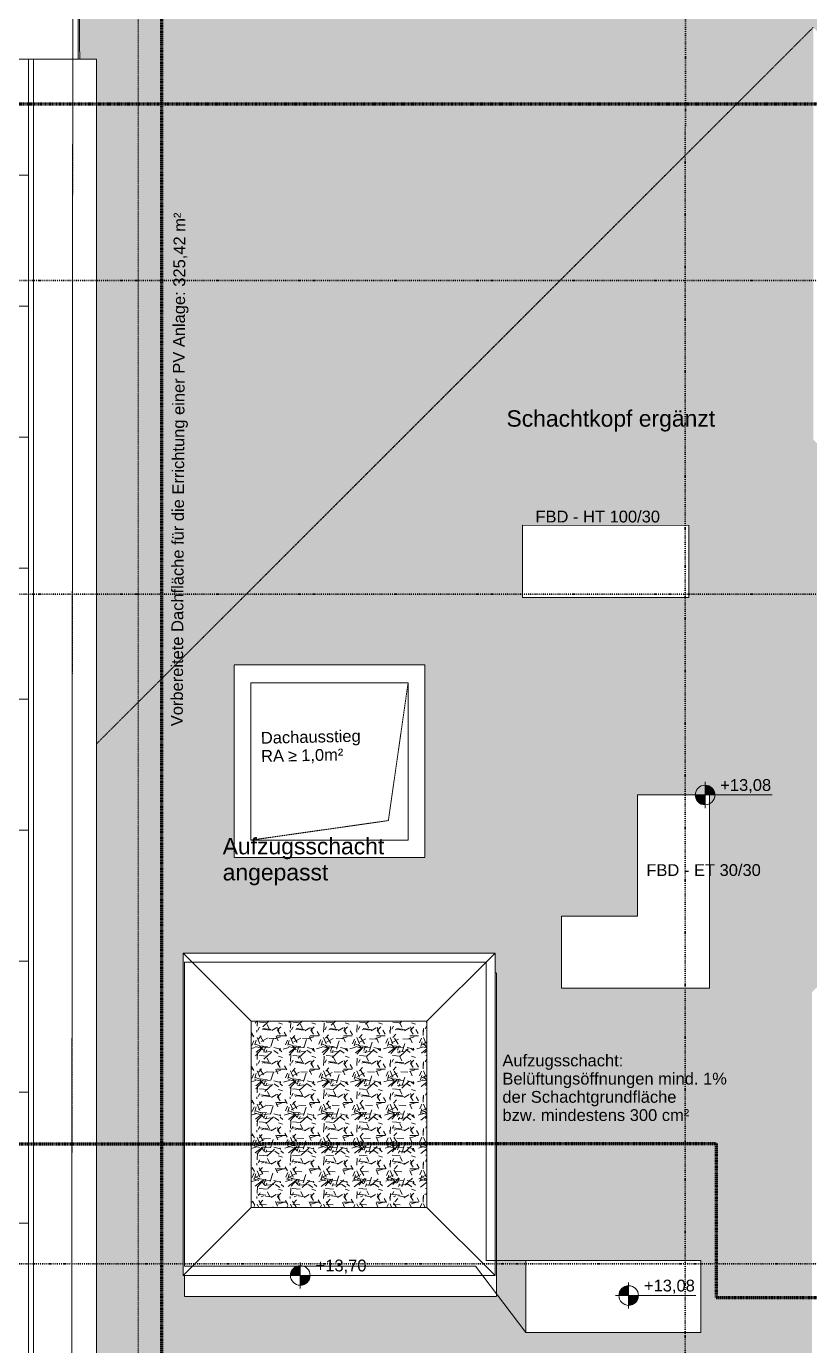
# Model space of a CAD drawing. Header units: millimetres. Extents: x -19192 to 21049, y -24519 to 21210.
# Drawn here: x -3794 to 2182, y -13932 to -3864 of the extents above; entities that cross this region are included whole.
import ezdxf

# ---------------------------------------------------------------- set-up
doc = ezdxf.new("R2010")
doc.units = ezdxf.units.MM
for name, pattern in [('Achse', [0.009, 0.005, -0.002, 0, -0.002]), ('Strich Punkt Mittel', [0.015875, 0.00635, -0.004763, 0, -0.004763]), ('Strichpunkt', [0.01053, 0.005, -0.0025, 0.00053, -0.0025]), ('Verdeckt', [0.003, 0.002, -0.001]), ('Verdeckt Unten', [0.005, 0.003, -0.002])]:
    doc.linetypes.add(name, pattern=pattern)
for name, color, linetype, lineweight in [('A-ROOF-PATT', 132, 'Continuous', 13), ('A_2D', 7, 'Continuous', 13), ('A_Beschriftung_', 7, 'Continuous', 9), ('A_Dach', 7, 'Continuous', 13), ('A_Decken', 8, 'Continuous', 13), ('A_Durchbruch_', 7, 'Continuous', 5), ('A_Durchbruch_Projektion', 8, 'Verdeckt', 5), ('A_Gelaender', 7, 'Continuous', 13), ('A_Raeume', 7, 'Continuous', 13), ('A_Raeume_', 7, 'Continuous', 5), ('A_Raster_', 1, 'Continuous', 9), ('A_Waende', 7, 'Continuous', 13), ('G-ANNO-DIMS_', 111, 'Continuous', 9), ('G-ANNO-REVC-IDEN_', 71, 'Continuous', 9), ('G-ANNO-SYMB_', 111, 'Continuous', 9), ('Text', 250, 'Continuous', 9)]:
    doc.layers.add(name, color=color, linetype=linetype, lineweight=lineweight)
doc.styles.add('Arial_1', font='arial.ttf', dxfattribs={"height": 0.09})
doc.styles.add('Arial_5', font='arial.ttf', dxfattribs={"height": 0.125})

# ---------------------------------------------------------------- blocks, each defined once
blk = doc.blocks.new('Basiswand _ Attika_BLE_0340_0100 - ___-7441165-263_PP_DDS_BT2')
at = {"layer": 'A_Waende'}
for p, q in [((-29.589, 64.113), (-23.226, 79.368)), ((-23.226, 79.368), (-23.193, 79.354)), ((-23.19, 79.353), (-22.746, 79.168)), ((-28.894, 64.429), (-22.746, 79.168))]:
    blk.add_line(p, q, dxfattribs=at)
blk = doc.blocks.new('Basiswand _ Attika_BLE_0340_0100 - ___-7441164-263_PP_DDS_BT2')
at = {"layer": 'A_Waende'}
blk.add_line((-22.876, 79.222), (-22.783, 79.184), dxfattribs=at)
blk = doc.blocks.new('Basiswand _ Attika_BLE_0340_0100 - ___-7443654-263_PP_DDS_BT2')
at = {"layer": 'A_Waende'}
for p, q in [((-25.71, 70.346), (-25.03, 70.626)), ((-23.793, 70.11), (-25.03, 70.626)), ((-23.513, 69.43), (-25.71, 70.346)), ((-23.793, 70.11), (-23.513, 69.43))]:
    blk.add_line(p, q, dxfattribs=at)
blk = doc.blocks.new('Basiswand _ Attika_BLE_0340_0100 - ___-7443747-263_PP_DDS_BT2')
at = {"layer": 'A_Waende'}
for p, q in [((-22.567, 71.701), (-23.513, 69.43)), ((-23.247, 71.421), (-22.567, 71.701)), ((-23.247, 71.421), (-23.793, 70.11)), ((-23.513, 69.43), (-23.793, 70.11))]:
    blk.add_line(p, q, dxfattribs=at)
blk = doc.blocks.new('Basiswand _ Attika_BLE_0340_0100 - ___-7443803-263_PP_DDS_BT2')
at = {"layer": 'A_Waende'}
for p, q in [((-24.483, 71.937), (-24.763, 72.617)), ((-24.763, 72.617), (-22.567, 71.701)), ((-24.483, 71.937), (-23.247, 71.421)), ((-22.567, 71.701), (-23.247, 71.421))]:
    blk.add_line(p, q, dxfattribs=at)
blk = doc.blocks.new('Basiswand _ Attika_BLE_0340_0100 - ___-7443969-263_PP_DDS_BT2')
at = {"layer": 'A_Waende'}
for p, q in [((-25.71, 70.346), (-24.763, 72.617)), ((-24.763, 72.617), (-24.483, 71.937)), ((-25.03, 70.626), (-24.483, 71.937)), ((-25.03, 70.626), (-25.71, 70.346))]:
    blk.add_line(p, q, dxfattribs=at)
blk = doc.blocks.new('Symbol_Schatten_Verdeckt_unten_LiKu - Bodendurchbruch_Schatten_Verdeckt_unten-7597091-263_PP_DDS_BT2')
at = {"layer": 'A_Durchbruch_Projektion'}
for p, q in [((-0.45, 0.45), (0.6, 0.6)), ((-0.6, -0.6), (-0.45, 0.45))]:
    blk.add_line(p, q, dxfattribs=at)
blk = doc.blocks.new('Symbol_Schatten_LiKu - Bodendurchbruch_Schatten-7597092-263_PP_DDS_BT2')
at = {"layer": 'A_2D'}
for p, q in [((-0.6, -0.6), (-0.6, 0.6)), ((-0.6, 0.6), (0.6, 0.6)), ((0.6, 0.6), (0.6, -0.6)), ((0.6, -0.6), (-0.6, -0.6))]:
    blk.add_line(p, q, dxfattribs=at)
at = {"layer": 'A_Durchbruch_'}
for p, q in [((0.6, 0.6), (-0.6, 0.6)), ((-0.6, 0.6), (-0.6, -0.6)), ((0.6, -0.6), (0.6, 0.6)), ((-0.6, -0.6), (0.6, -0.6))]:
    blk.add_line(p, q, dxfattribs=at)
blk = doc.blocks.new('Symbol_Schatten_LiKu - Bodendurchbruch_Schatten-V37-263_PP_DDS_BT2')
at = {"layer": 'A_2D'}
for p, q in [((0.6, 0.6), (0.6, -0.6)), ((0.6, -0.6), (-0.6, -0.6))]:
    blk.add_line(p, q, dxfattribs=at)
at = {"layer": 'A_Durchbruch_'}
for p, q in [((0.6, -0.6), (0.6, 0.6)), ((-0.6, -0.6), (0.6, -0.6))]:
    blk.add_line(p, q, dxfattribs=at)
blk = doc.blocks.new('Basiswand _ Attika_BLE_0340_0100 - ___-9838003-263_PP_DDS_BT2')
at = {"layer": 'A_Waende'}
for p, q in [((-20.504, 86.259), (-23.355, 79.422)), ((-20.504, 86.259), (-20.375, 86.205)), ((-20.024, 86.058), (-22.876, 79.222)), ((-23.196, 79.356), (-23.355, 79.422)), ((-22.876, 79.222), (-23.189, 79.353))]:
    blk.add_line(p, q, dxfattribs=at)
blk = doc.blocks.new('Typ des oberen Holms - Oberer Geländerholm_Innen_-10061031-263_PP_DDS_BT2')
at = {"layer": 'A_Gelaender', "lineweight": 5}
for p, q in [((-25.257, 80.214), (-22.405, 87.052)), ((-22.359, 87.032), (-25.211, 80.196)), ((-22.405, 87.052), (-22.359, 87.032)), ((-25.22, 80.199), (-25.257, 80.214))]:
    blk.add_line(p, q, dxfattribs=at)
blk = doc.blocks.new('Typ des oberen Holms - Oberer Geländerholm_Innen_-V43-263_PP_DDS_BT2')
at = {"layer": 'A_Gelaender', "lineweight": 5}
for p, q in [((-22.405, 87.052), (-25.257, 80.214)), ((-22.359, 87.032), (-25.211, 80.196)), ((-22.359, 87.032), (-22.405, 87.052)), ((-25.22, 80.199), (-25.257, 80.214))]:
    blk.add_line(p, q, dxfattribs=at)
blk = doc.blocks.new('Höhenkoten - 018-55641-263_PP_DDS_BT2')
at = {"layer": 'G-ANNO-DIMS_'}
h = blk.add_hatch(color=256, dxfattribs=at)
edge = h.paths.add_edge_path()
edge.add_line((0, 0), (0, -0.0015))
edge.add_arc((0, 0), 0.0015, 180, 270, ccw=False)
edge.add_line((-0.0015, 0), (0, 0))
h = blk.add_hatch(color=256, dxfattribs=at)
edge = h.paths.add_edge_path()
edge.add_line((0, 0), (0, 0.0015))
edge.add_arc((0, 0), 0.0015, 0, 90, ccw=False)
edge.add_line((0.0015, 0), (0, 0))
for p, q in [((-0.002, 0), (0.01024, 0)), ((0, 0), (0, 0.002)), ((0, 0), (0, -0.002))]:
    blk.add_line(p, q, dxfattribs=at)
blk.add_circle((0, 0), 0.0015, dxfattribs=at)
blk = doc.blocks.new('654654654')
at = {"layer": 'A-ROOF-PATT', "lineweight": 5, "true_color": 0x636466}
h = blk.add_hatch(dxfattribs=at)
h.set_pattern_fill('FP_6', color=251, style=0, pattern_type=2)
h.set_pattern_definition([(228.007, (0.18288, 0.28851), (-2.0318916186, -2.2854183216), [0.03417, -3.383]), (184.969, (0.16002, 0.26312), (3.0484561691, 0.2540019391), [0.05864, -5.805]), (132.516, (0.1016, 0.25804), (2.5403073697, -2.7937891523), [0.04134, -4.093]), (267.273, (0.00254, 0.19455), (0.253996185, 5.0786668393), [0.05339, -5.286]), (292.838, (0, 0.14122), (-1.2698527249, 3.0470029274), [0.05235, -5.183]), (357.274, (0.02032, 0.09297), (-5.07967014, 0.2539551053), [0.0534, -5.287]), (37.689, (0.07366, 0.09043), (-3.3023081407, -2.5397638277), [0.07061, -6.991]), (72.252, (0.12954, 0.1336), (1.778005175, 5.5869097272), [0.06666, -6.599]), (121.435, (0.14986, 0.19709), (-2.0322483687, 3.3017026713), [0.05357, -5.304]), (175.237, (0.12192, 0.2428), (2.793562267, -0.253928434), [0.06117, -2.997]), (222.392, (0.06096, 0.24788), (-3.04766884196, -2.7931589737), [0.0791, -7.831]), (138.82, (0.254, 0.19201), (-1.777671267, 1.5233964025), [0.027, -2.673]), (171.471, (0.23368, 0.20979), (3.3021888525, -0.5079247348), [0.05137, -5.085]), (224.994, (0.18288, 0.2174), (1.7e-06, -0.25395033), [0.03592, -0.32326]), (203.194, (0.1651, 0.24788), (1.269649148, 0.507732472), [0.01934, -1.915]), (291.805, (0.14732, 0.24026), (-0.25399169, 0.761853061), [0.02735, -1.34]), (30.959, (0.15748, 0.21487), (0.762001806, 0.507900117), [0.04443, -1.437]), (161.569, (0.19558, 0.23772), (0.50799946, -0.25394648), [0.03213, -0.77107]), (16.386, (0, 0.24026), (2.5402409495, 0.7618958376), [0.04501, -4.456]), (70.343, (0.04318, 0.25296), (-1.0158409634, -2.7930526678), [0.03775, -3.738]), (293.203, (0.19558, 0.28851), (-0.507931902, 1.269569378), [0.03868, -1.895]), (343.614, (0.21082, 0.25296), (-2.5402409495, 0.7618958376), [0.04501, -4.456]), (339.448, (0, 0.08281), (-1.269562447, 0.507723815), [0.0434, -2.127]), (294.779, (0.04064, 0.06757), (-1.270170545, 2.793875891), [0.03636, -3.6]), (66.797, (0.19812, 0.03456), (0.507931902, 1.269569378), [0.03868, -1.895]), (17.351, (0.21336, 0.07011), (-3.3023008244, -1.015905403), [0.04258, -4.215]), (69.44, (0.07366, 0.03456), (-0.507910437, -1.269488031), [0.0217, -2.148]), (101.312, (0.18288, 0.03456), (-0.25401686, 1.015909677), [0.01295, -1.282]), (165.966, (0.18034, 0.04726), (0.762001095, -0.25395347), [0.05236, -0.99489]), (186.008, (0.12954, 0.05996), (2.540368142, 0.2539986755), [0.04853, -4.804]), (303.695, (0.15748, 0.19201), (-0.25399657, 0.50789492), [0.03663, -0.87906]), (353.159, (0.1778, 0.16154), (4.3182463913, -0.5078916343), [0.06396, -6.332]), (60.941, (0.2413, 0.15392), (-1.015812906, -1.777341202), [0.02615, -2.589]), (90, (0.254, 0.17677), (-0.254, 0.25395), [0.01524, -0.23871]), (120.261, (0.12446, 0.06757), (1.015775651, -1.7772852853), [0.03528, -3.493]), (48.007, (0.10668, 0.09805), (2.0318916186, 2.2854183216), [0.06834, -3.349]), (0, (0.1524, 0.14884), (0.254, 0.25395), [0.06604, -0.18796]), (325.31, (0.21844, 0.14884), (-2.5398141737, 1.7775269018), [0.04016, -3.976]), (254.052, (0.25146, 0.12598), (-0.253856876, -1.015327533), [0.03698, -1.812]), (207.641, (0.2413, 0.09043), (-4.8256903689, -2.5392983613), [0.06021, -5.961]), (175.427, (0.18796, 0.0625), (-3.3022641056, 0.2539653403), [0.0637, -6.307])])
h.paths.add_polyline_path([(-51.469, 59.086), (-46.001, 64.554), (-44.594, 63.146), (-44.594, 63.286), (-44.444, 63.286), (-44.575, 63.267), (-44.592, 63.145), (-44.584, 63.136), (-44.273, 63.136), (-42.573, 64.836), (-42.573, 66.207), (-41.473, 66.207), (-41.473, 65.936), (-40.583, 66.826), (-40.583, 67.971), (-39.482, 67.971), (-39.482, 67.927), (-37.828, 69.58), (-37.829, 72.725), (-39.482, 71.072), (-39.482, 69.789), (-40.582, 69.789), (-40.583, 69.971), (-41.465, 69.089), (-41.473, 69.089), (-41.473, 68.025), (-42.573, 68.025), (-42.573, 69.089), (-43.762, 69.089), (-43.762, 68.612), (-45.472, 68.612), (-45.472, 69.089), (-51.608, 69.089), (-51.608, 67.779), (-51.597, 64.312), (-51.469, 64.311), (-51.469, 59.689)])
h.paths.add_polyline_path([(-45.457, 64.523), (-45.457, 65.624), (-43.747, 65.624), (-43.747, 64.523), (-45.447, 64.523)])
h.paths.add_polyline_path([(-45.472, 66.622), (-45.472, 67.722), (-43.762, 67.722), (-43.762, 66.622), (-45.464, 66.622)])
h.paths.add_polyline_path([(-41.473, 66.261), (-42.573, 66.261), (-42.573, 67.971), (-41.473, 67.971), (-41.473, 66.261)])
h.paths.add_polyline_path([(-39.482, 68.025), (-40.583, 68.025), (-40.582, 69.735), (-39.482, 69.735), (-39.482, 68.025)])
h.paths.add_polyline_path([(-40.564, 69.735), (-40.564, 69.735), (-39.492, 69.735)])
h = blk.add_hatch(dxfattribs=at)
h.set_pattern_fill('FP_11', color=251, style=0, pattern_type=2)
h.set_pattern_definition([(228.018, (0.1732, 0.254), (-2.0314528123, -2.2858083747), [0.03417, -3.383]), (184.971, (0.15035, 0.2286), (3.0474510622, 0.2540216987), [0.05863, -5.804]), (132.505, (0.09194, 0.22352), (2.5397709538, -2.7942768048), [0.04134, -4.093]), (267.274, (-0.0071, 0.16002), (0.2539551053, 5.07967014), [0.0534, -5.287]), (292.83, (-0.00964, 0.10668), (-1.2698152688, 3.0481018627), [0.05236, -5.184]), (357.273, (0.01068, 0.05842), (-5.0786668393, 0.253996185), [0.05339, -5.286]), (37.7, (0.06401, 0.05588), (-3.301035372, -2.5397783393), [0.07061, -6.99]), (72.259, (0.11987, 0.09906), (1.7776368311, 5.5880763064), [0.06667, -6.6]), (121.425, (0.14019, 0.16256), (-2.0316720819, 3.3020573153), [0.05358, -5.304]), (175.235, (0.11226, 0.20828), (2.7935534013, -0.254025948), [0.06116, -2.997]), (222.403, (0.05131, 0.21336), (-3.0471325378, -2.7937440326), [0.0791, -7.831]), (138.808, (0.24431, 0.15748), (-1.7773521685, 1.5237686836), [0.027, -2.673]), (171.468, (0.22399, 0.17526), (3.30117332, -0.5079492745), [0.05136, -5.084]), (225.006, (0.1732, 0.18288), (5.4e-06, -0.25399983), [0.03592, -0.32326]), (203.203, (0.15543, 0.21336), (1.269569378, 0.507931902), [0.01934, -1.915]), (291.797, (0.13765, 0.20574), (-0.253942868, 0.76200551), [0.02736, -1.34]), (30.969, (0.14781, 0.18034), (0.761847982, 0.508005658), [0.04443, -1.436]), (161.562, (0.1859, 0.2032), (0.50789886, -0.25399589), [0.03212, -0.77095]), (16.393, (-0.00964, 0.20574), (2.539188499, 0.7619239566), [0.045, -4.455]), (70.35, (0.03353, 0.21844), (-1.015826576, -2.7941218824), [0.03776, -3.738]), (293.194, (0.1859, 0.254), (-0.507732472, 1.269649148), [0.03869, -1.896]), (343.607, (0.20114, 0.21844), (-2.539188499, 0.7619239566), [0.045, -4.455]), (339.44, (-0.00964, 0.04826), (-1.269488031, 0.507910437), [0.0434, -2.126]), (294.771, (0.03099, 0.03302), (-1.269780434, 2.794053213), [0.03637, -3.6]), (66.806, (0.18844, 0), (0.507732472, 1.269649148), [0.03869, -1.896]), (17.357, (0.20368, 0.03556), (-3.3012399564, -1.015952889), [0.04257, -4.214]), (69.448, (0.06401, 0), (-0.507723815, -1.269562447), [0.0217, -2.148]), (101.308, (0.1732, 0), (-0.25393613, 1.01592937), [0.01295, -1.282]), (165.961, (0.17066, 0.0127), (0.761850388, -0.25399813), [0.05235, -0.99472]), (186.01, (0.11987, 0.0254), (2.5393647706, 0.253982649), [0.04852, -4.803]), (303.685, (0.14781, 0.15748), (-0.253946744, 0.50799749), [0.03663, -0.87912]), (353.156, (0.16813, 0.127), (4.317226918, -0.50799857), [0.06394, -6.33]), (60.95, (0.23161, 0.11938), (-1.016019282, -1.77837494), [0.02615, -2.589]), (90, (0.2443, 0.14224), (-0.25395, 0.254), [0.01524, -0.23876]), (120.251, (0.1148, 0.03302), (1.0159692298, -1.7783263712), [0.03528, -3.493]), (48.018, (0.09702, 0.0635), (2.0314528123, 2.2858083747), [0.06834, -3.349]), (0, (0.14273, 0.1143), (0.25395, 0.254), [0.06603, -0.18792]), (325.299, (0.20876, 0.1143), (-2.5394728662, 1.7780144784), [0.04016, -3.975]), (254.058, (0.24177, 0.09144), (-0.25403483, -1.016312904), [0.03698, -1.812]), (207.651, (0.23161, 0.05588), (-4.8252471042, -2.5401405645), [0.06021, -5.96]), (175.425, (0.17828, 0.02794), (-3.3012584247, 0.2540008469), [0.06369, -6.305])])
h.paths.add_polyline_path([(-51.469, 48.341), (-48.219, 48.577), (-48.219, 48.966), (-46.949, 48.966), (-46.949, 48.668), (-41.764, 49.043), (-41.22, 49.277), (-43.142, 51.198), (-44.229, 51.198), (-44.229, 52.285), (-45.132, 53.189), (-45.993, 53.189), (-45.993, 54.049), (-46.011, 54.067), (-46.01, 57.191), (-45.063, 58.139), (-45.063, 58.737), (-44.465, 58.737), (-44.41, 58.791), (-45.063, 58.791), (-45.063, 60.471), (-46.001, 61.409), (-46.001, 64.554), (-51.469, 59.086), (-51.469, 48.539)])
h.paths.add_polyline_path([(-49.521, 49.194), (-49.521, 50.295), (-47.811, 50.295), (-47.811, 49.194), (-49.511, 49.194)])
h.paths.add_polyline_path([(-47.757, 49.194), (-47.757, 50.295), (-46.047, 50.295), (-46.047, 49.194), (-47.747, 49.194)])
h.paths.add_polyline_path([(-49.521, 51.198), (-49.521, 52.299), (-47.811, 52.299), (-47.811, 51.198), (-49.511, 51.198)])
h.paths.add_polyline_path([(-45.993, 51.198), (-45.993, 52.299), (-44.283, 52.299), (-44.283, 51.198), (-45.983, 51.198)])
h.paths.add_polyline_path([(-46.047, 51.198), (-47.757, 51.198), (-47.757, 52.299), (-46.047, 52.299), (-46.047, 51.208)])
h.paths.add_polyline_path([(-46.057, 53.189), (-47.757, 53.189), (-47.757, 54.289), (-46.047, 54.289), (-46.047, 53.189), (-46.057, 53.189)])
h.paths.add_polyline_path([(-47.821, 53.189), (-49.521, 53.189), (-49.521, 54.29), (-47.811, 54.29), (-47.811, 53.189), (-47.821, 53.189)])
h.paths.add_polyline_path([(-46.859, 54.594), (-48.194, 54.594), (-48.194, 55.144), (-46.859, 55.144), (-46.859, 54.594)])
h.paths.add_polyline_path([(-48.417, 54.869), (-50.798, 54.869), (-50.798, 55.029), (-50.808, 55.029), (-50.808, 57.489), (-48.428, 57.489), (-48.428, 57.339), (-48.417, 57.339), (-48.417, 54.869)])
h.paths.add_polyline_path([(-46.791, 57.221), (-47.921, 57.221), (-47.921, 57.771), (-47.341, 57.771), (-47.341, 58.696), (-46.791, 58.696), (-46.791, 57.231)])
h.paths.add_polyline_path([(-48.965, 58.219), (-50.418, 58.219), (-50.418, 59.689), (-48.963, 59.689), (-48.963, 58.219)])
h.paths.add_polyline_path([(-45.044, 58.737), (-45.044, 58.737), (-44.836, 58.737)])
h.paths.add_polyline_path([(-43.962, 59.239), (-43.896, 59.305), (-43.962, 59.37), (-43.962, 59.304)])
h.paths.add_polyline_path([(-46.949, 60.203), (-48.219, 60.204), (-48.219, 60.754), (-46.949, 60.754), (-46.949, 60.315)])
h = blk.add_hatch(dxfattribs=at)
h.set_pattern_fill('FP_16', color=251, style=0, pattern_type=2)
h.set_pattern_definition([(269.998, (-27.412, 0.0008), (0.707075, -1.000025), [1, 0]), (269.998, (-27.058, 0.0008), (0.707075, -1.000025), [1, 0]), (359.9983, (-27.765, -0.4992), (0.70714, 0.999979), [0.35355, -0.35355]), (359.9983, (-27.412, -0.9992), (0.70714, 0.999979), [0.35355, -0.35355])])
h.paths.add_polyline_path([(-54.349, 47.652), (-51.989, 47.823), (-51.989, 64.311), (-51.952, 64.311), (-51.953, 47.825), (-51.949, 47.825), (-51.949, 64.312), (-54.149, 64.312), (-54.149, 64.311), (-54.189, 64.311), (-54.189, 64.312), (-54.349, 64.312), (-54.349, 47.824)])
h.paths.add_polyline_path([(-52.97, 48.799), (-53.96, 48.799), (-53.96, 51.079), (-52.934, 51.079), (-52.934, 48.799), (-52.97, 48.799)])
h.paths.add_polyline_path([(-52.934, 52.109), (-53.96, 52.109), (-53.96, 54.389), (-52.934, 54.389), (-52.934, 52.109)])
h.paths.add_polyline_path([(-52.934, 58.799), (-53.959, 58.799), (-53.959, 59.939), (-52.934, 59.939), (-52.934, 58.799)])
h.paths.add_polyline_path([(-52.969, 61.283), (-53.959, 61.283), (-53.959, 63.563), (-52.934, 63.563), (-52.934, 61.283), (-52.969, 61.283)])
h = blk.add_hatch(dxfattribs=at)
h.set_pattern_fill('FP_13', color=251, style=0, pattern_type=2)
h.set_pattern_definition([(228.018, (0.17712, 0.254), (-2.0314528123, -2.2858083747), [0.03417, -3.383]), (184.971, (0.15427, 0.2286), (3.0474510622, 0.2540216987), [0.05863, -5.804]), (132.505, (0.09586, 0.22352), (2.5397709538, -2.794276805), [0.04134, -4.093]), (267.274, (-0.00318, 0.16002), (0.2539551053, 5.07967014), [0.0534, -5.287]), (292.83, (-0.00572, 0.10668), (-1.2698152688, 3.0481018627), [0.05236, -5.184]), (357.273, (0.0146, 0.05842), (-5.0786668393, 0.253996185), [0.05339, -5.286]), (37.7, (0.06793, 0.05588), (-3.301035372, -2.5397783393), [0.07061, -6.99]), (72.259, (0.12379, 0.09906), (1.7776368311, 5.5880763064), [0.06667, -6.6]), (121.425, (0.14411, 0.16256), (-2.031672082, 3.3020573153), [0.05358, -5.304]), (175.235, (0.11618, 0.20828), (2.7935534013, -0.254025948), [0.06116, -2.997]), (222.403, (0.05523, 0.21336), (-3.0471325378, -2.7937440326), [0.0791, -7.831]), (138.808, (0.24823, 0.15748), (-1.7773521685, 1.523768684), [0.027, -2.673]), (171.468, (0.22791, 0.17526), (3.30117332, -0.5079492745), [0.05136, -5.084]), (225.006, (0.17712, 0.18288), (5.4e-06, -0.25399983), [0.03592, -0.32326]), (203.203, (0.15935, 0.21336), (1.269569378, 0.507931902), [0.01934, -1.915]), (291.797, (0.14157, 0.20574), (-0.253942868, 0.76200551), [0.02736, -1.34]), (30.969, (0.15173, 0.18034), (0.761847982, 0.508005658), [0.04443, -1.436]), (161.562, (0.18982, 0.2032), (0.50789886, -0.25399589), [0.03212, -0.77095]), (16.393, (-0.00572, 0.20574), (2.539188499, 0.7619239566), [0.045, -4.455]), (70.35, (0.03745, 0.21844), (-1.015826576, -2.7941218824), [0.03776, -3.738]), (293.194, (0.18982, 0.254), (-0.507732472, 1.269649148), [0.03869, -1.896]), (343.607, (0.20506, 0.21844), (-2.539188499, 0.7619239566), [0.045, -4.455]), (339.44, (-0.00572, 0.04826), (-1.269488031, 0.507910437), [0.0434, -2.126]), (294.771, (0.03491, 0.03302), (-1.269780434, 2.794053213), [0.03637, -3.6]), (66.806, (0.19236, 0), (0.507732472, 1.269649148), [0.03869, -1.896]), (17.357, (0.2076, 0.03556), (-3.3012399564, -1.015952889), [0.04257, -4.214]), (69.448, (0.06793, 0), (-0.507723815, -1.269562447), [0.0217, -2.148]), (101.308, (0.17712, 0), (-0.25393613, 1.01592937), [0.01295, -1.282]), (165.961, (0.17458, 0.0127), (0.76185039, -0.25399813), [0.05235, -0.99472]), (186.01, (0.12379, 0.0254), (2.5393647706, 0.253982649), [0.04852, -4.803]), (303.685, (0.15173, 0.15748), (-0.253946744, 0.50799749), [0.03663, -0.87912]), (353.156, (0.17204, 0.127), (4.317226918, -0.50799857), [0.06394, -6.33]), (60.95, (0.23553, 0.11938), (-1.016019282, -1.77837494), [0.02615, -2.589]), (90, (0.24823, 0.14224), (-0.25395, 0.254), [0.01524, -0.23876]), (120.251, (0.11872, 0.03302), (1.0159692298, -1.7783263712), [0.03528, -3.493]), (48.018, (0.10094, 0.0635), (2.0314528123, 2.2858083747), [0.06834, -3.349]), (0, (0.14665, 0.1143), (0.25395, 0.254), [0.06603, -0.18792]), (325.299, (0.21268, 0.1143), (-2.5394728662, 1.7780144784), [0.04016, -3.975]), (254.058, (0.24569, 0.09144), (-0.25403483, -1.016312904), [0.03698, -1.812]), (207.651, (0.23553, 0.05588), (-4.8252471042, -2.5401405645), [0.06021, -5.96]), (175.425, (0.1822, 0.02794), (-3.3012584247, 0.2540008469), [0.06369, -6.305])])
h.paths.add_polyline_path([(-48.948, 55.549), (-48.948, 56.969), (-50.288, 56.969), (-50.288, 55.549), (-48.948, 55.549)])
at = {"layer": 'A_2D', "color": 251, "linetype": 'Verdeckt', "true_color": 0x636466}
for p, q in [((-51.152, 57.897), (-51.148, 75.362)), ((-51.152, 48.592), (-51.152, 57.897))]:
    blk.add_line(p, q, dxfattribs=at)
at = {"layer": 'A_2D', "color": 251, "linetype": 'Strichpunkt', "lineweight": 100, "true_color": 0x636466}
blk.add_line((-56.325, 63.972), (-35.312, 63.972), dxfattribs=at)
at = {"layer": 'A_Dach', "color": 251, "linetype": 'Verdeckt Unten', "true_color": 0x636466}
for p, q in [((-51.608, 67.816), (-51.597, 64.312)), ((-51.469, 59.086), (-46.001, 64.554)), ((-51.949, 64.312), (-51.956, 64.312)), ((-51.949, 47.825), (-51.949, 64.312)), ((-50.418, 58.219), (-50.418, 59.689)), ((-50.418, 59.689), (-48.963, 59.689)), ((-48.963, 59.689), (-48.963, 58.219)), ((-48.963, 58.219), (-50.418, 58.219)), ((-48.417, 57.339), (-48.428, 57.339)), ((-48.417, 54.869), (-48.417, 57.339)), ((-50.798, 55.029), (-50.798, 54.869)), ((-50.798, 54.869), (-48.417, 54.869))]:
    blk.add_line(p, q, dxfattribs=at)
at = {"layer": 'A_Decken', "color": 251, "true_color": 0x636466}
for p, q in [((-49.092, 59.551), (-49.092, 58.351)), ((-49.092, 58.351), (-50.292, 58.351))]:
    blk.add_line(p, q, dxfattribs=at)
at = {"layer": 'A_Raeume', "color": 251, "linetype": 'Verdeckt', "true_color": 0x636466}
blk.add_line((-51.642, 75.61), (-51.661, 48.311), dxfattribs=at)
at = {"layer": 'A_Raeume_', "color": 251, "true_color": 0x636466, "flags": 128}
for points in [[(-41.008, 76.216), (-41.008, 80.38), (-50.478, 80.38), (-50.478, 75.597), (-51.642, 75.61), (-51.661, 48.311), (-48.209, 48.552), (-48.219, 48.966), (-46.949, 48.966), (-46.939, 48.641), (-41.755, 49.004), (-40.299, 49.628), (-40.299, 55.909), (-37.789, 55.908), (-37.788, 76.216)], [(-48.219, 60.204), (-48.219, 60.754), (-46.949, 60.753), (-46.949, 60.203)], [(-47.341, 57.771), (-47.341, 58.696), (-46.791, 58.696), (-46.791, 57.221), (-47.921, 57.221), (-47.921, 57.771)], [(-50.798, 55.099), (-50.798, 57.419), (-50.659, 57.419), (-48.497, 57.419), (-48.497, 55.144), (-46.859, 55.144), (-46.859, 54.594), (-48.194, 54.594), (-48.577, 55.099), (-50.659, 55.099)]]:
    blk.add_lwpolyline(points, close=True, dxfattribs=at)
at = {"layer": 'A_Raster_', "color": 251, "linetype": 'Strich Punkt Mittel', "lineweight": 35, "true_color": 0x636466}
for p, q in [((-46.976, 85.87), (-46.977, 46.527)), ((-56.243, 62.622), (-31.566, 62.621)), ((-56.243, 60.229), (-31.566, 60.228)), ((-56.244, 55.119), (-31.567, 55.118))]:
    blk.add_line(p, q, dxfattribs=at)
at = {"layer": 'A_Waende', "color": 251, "true_color": 0x636466}
for p, q in [((-48.219, 60.754), (-46.949, 60.753)), ((-48.219, 60.754), (-48.219, 60.204)), ((-46.949, 60.753), (-46.949, 60.203)), ((-46.949, 60.203), (-48.219, 60.204)), ((-47.341, 57.771), (-47.341, 58.696)), ((-47.341, 58.696), (-46.791, 58.696)), ((-46.791, 58.696), (-46.791, 57.221)), ((-47.921, 57.771), (-47.341, 57.771)), ((-47.921, 57.221), (-47.921, 57.771)), ((-46.791, 57.221), (-47.921, 57.221)), ((-48.194, 55.144), (-46.859, 55.144)), ((-48.194, 55.144), (-48.194, 54.594)), ((-46.859, 55.144), (-46.859, 54.594)), ((-46.859, 54.594), (-48.194, 54.594))]:
    blk.add_line(p, q, dxfattribs=at)
at = {"layer": 'G-ANNO-DIMS_', "color": 251, "true_color": 0x636466}
for p, q in [((-46.791, 58.696), (-46.826, 58.696)), ((-49.802, 55.029), (-49.914, 55.029)), ((-47.265, 54.876), (-47.409, 54.876))]:
    blk.add_line(p, q, dxfattribs=at)
at = {"layer": 'G-ANNO-SYMB_', "color": 251, "linetype": 'Achse', "lineweight": 70, "true_color": 0x636466}
for p, q in [((-50.97, 47.277), (-50.969, 85.304)), ((-56.439, 56.031), (-46.742, 56.037)), ((-46.742, 56.037), (-46.741, 54.86)), ((-46.741, 54.86), (-35.184, 54.867))]:
    blk.add_line(p, q, dxfattribs=at)
at = {"layer": 'A_2D', "color": 251, "true_color": 0x636466}
for name, rotation in [('Symbol_Schatten_Verdeckt_unten_LiKu - Bodendurchbruch_Schatten_Verdeckt_unten-7597091-263_PP_DDS_BT2', 179.9982758785824), ('Symbol_Schatten_LiKu - Bodendurchbruch_Schatten-7597092-263_PP_DDS_BT2', 359.998275878371), ('Symbol_Schatten_LiKu - Bodendurchbruch_Schatten-V37-263_PP_DDS_BT2', 359.998275878371)]:
    blk.add_blockref(name, (-49.692, 58.951), dxfattribs=dict(at, rotation=rotation))
at = {"layer": 'A_Gelaender', "color": 251, "lineweight": 5, "true_color": 0x636466, "rotation": 22.64000000000043}
for name in ['Typ des oberen Holms - Oberer Geländerholm_Innen_-10061031-263_PP_DDS_BT2', 'Typ des oberen Holms - Oberer Geländerholm_Innen_-V43-263_PP_DDS_BT2']:
    blk.add_blockref(name, (0, 0), dxfattribs=at)
at = {"layer": 'A_Waende', "color": 251, "true_color": 0x636466, "rotation": 22.64000000000043}
for name in ['Basiswand _ Attika_BLE_0340_0100 - ___-9838003-263_PP_DDS_BT2', 'Basiswand _ Attika_BLE_0340_0100 - ___-7441165-263_PP_DDS_BT2', 'Basiswand _ Attika_BLE_0340_0100 - ___-7441164-263_PP_DDS_BT2', 'Basiswand _ Attika_BLE_0340_0100 - ___-7443803-263_PP_DDS_BT2', 'Basiswand _ Attika_BLE_0340_0100 - ___-7443969-263_PP_DDS_BT2', 'Basiswand _ Attika_BLE_0340_0100 - ___-7443747-263_PP_DDS_BT2', 'Basiswand _ Attika_BLE_0340_0100 - ___-7443654-263_PP_DDS_BT2']:
    blk.add_blockref(name, (0, 0), dxfattribs=at)
at = {"layer": 'G-ANNO-DIMS_', "color": 251, "true_color": 0x636466, "xscale": 49.99999999999998, "yscale": 49.99999999999998, "zscale": 49.99999999999998}
blk.add_blockref('Höhenkoten - 018-55641-263_PP_DDS_BT2', (-46.826, 58.696), dxfattribs=at)
at = {"layer": 'G-ANNO-DIMS_', "color": 251, "true_color": 0x636466, "extrusion": (0, 0, -1), "rotation": 180}
for p, xscale, yscale, zscale in [((49.914, 55.029), 49.99999999999997, 49.99999999999997, 49.99999999999997), ((47.409, 54.876), 49.99999999999998, 49.99999999999998, 49.99999999999998)]:
    blk.add_blockref('Höhenkoten - 018-55641-263_PP_DDS_BT2', p, dxfattribs=dict(at, xscale=xscale, yscale=yscale, zscale=zscale))
at = {"layer": 'A_Beschriftung_', "color": 251, "true_color": 0x636466, "char_height": 0.09, "attachment_point": 1, "style": 'Arial_1'}
for s, insert, width in [('FBD - HT 100/30', (-48.12, 60.866), 1.13038), ('FBD - ET 30/30', (-47.274, 58.168), 1.03819)]:
    blk.add_mtext(s, dxfattribs=dict(at, insert=insert, width=width))
at = {"layer": 'G-ANNO-DIMS_', "color": 251, "true_color": 0x636466, "char_height": 0.09, "width": 0.46387, "attachment_point": 1, "line_spacing_factor": 0.941778, "style": 'Arial_1'}
for s, insert in [('+13,08', (-46.71, 58.817)), ('+13,70', (-49.797, 55.15)), ('+13,08', (-47.292, 54.997))]:
    blk.add_mtext(s, dxfattribs=dict(at, insert=insert))
at = {"layer": 'G-ANNO-REVC-IDEN_', "color": 251, "true_color": 0x636466, "char_height": 0.125, "attachment_point": 1, "style": 'Arial_5'}
for s, insert, width in [('Schachtkopf ergänzt', (-48.341, 61.632), 1.92004), ('Aufzugsschacht', (-50.506, 58.368), 1.48312), ('angepasst', (-50.506, 58.169), 0.97405)]:
    blk.add_mtext(s, dxfattribs=dict(at, insert=insert, width=width))
at = {"layer": 'Text', "color": 251, "true_color": 0x636466, "char_height": 0.09, "attachment_point": 1, "style": 'Arial_1'}
for s, insert, width, rotation in [('Vorbereitete Dachfläche für die Errichtung einer PV Anlage: 325,42 m²', (-50.901, 59.221), 4.58565, 89.6884), ('Dachausstieg', (-50.216, 59.177), 0.88987, 1.1653), ('RA ', (-50.214, 59.038), 0.24852, 1.1653), ('≥', (-50.009, 59.042), 0.08017, 1.1653), (' 1,0m²', (-49.943, 59.043), 0.42089, 1.1653)]:
    blk.add_mtext(s, dxfattribs=dict(at, insert=insert, width=width, rotation=rotation))
for s, insert, width in [('Aufzugsschacht:', (-48.372, 56.715), 1.0903), ('Belüftungsöffnungen mind. 1% ', (-48.372, 56.576), 2.06034), ('der Schachtgrundfläche', (-48.372, 56.437), 1.5673), ('bzw. mindestens 300 cm²', (-48.372, 56.298), 1.67553)]:
    blk.add_mtext(s, dxfattribs=dict(at, insert=insert, width=width))

msp = doc.modelspace()

# ---------------------------------------------------------------- block references
at = {"xscale": 1000, "yscale": 1000, "zscale": 1000}
msp.add_blockref('654654654', (48210, -68426), dxfattribs=at)

doc.saveas('drawing.dxf')
